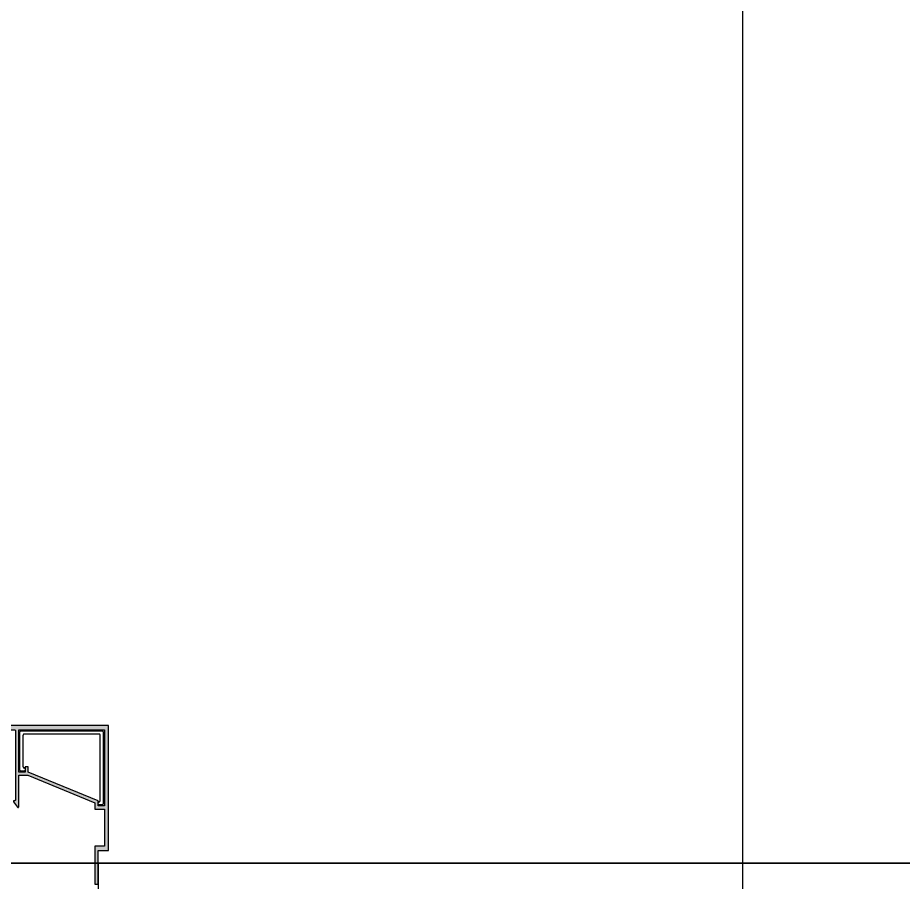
# Model space of a CAD drawing. Header units: millimetres. Extents: x 434053 to 1059003, y -2417481 to 936527.
# Drawn here: x 659018.3 to 659437.4, y -2244860.8 to -2244451.8 of the extents above; entities that cross this region are included whole.
import ezdxf

# ---------------------------------------------------------------- set-up
doc = ezdxf.new("R2010")
doc.units = ezdxf.units.MM
doc.header["$LTSCALE"] = 1000
doc.header["$MEASUREMENT"] = 0
for name, pattern in [('CENTER', [2, 1.25, -0.25, 0.25, -0.25]), ('HIDDEN', [9.525, 6.35, -3.175]), ('HIDDENX2', [19.05, 12.7, -6.35])]:
    doc.linetypes.add(name, pattern=pattern)
for name, color, linetype in [('EXTRUSION-V', 141, 'Continuous'), ('EXTRUSION1', 4, 'Continuous'), ('GRID', 8, 'CENTER'), ('HZHZNEWPLOTLAYER#@$TT', 7, 'Continuous'), ('STRUCTURE', 5, 'Continuous'), ('型材断面填充', 254, 'Continuous')]:
    doc.layers.add(name, color=color, linetype=linetype)

# ---------------------------------------------------------------- blocks, each defined once
blk = doc.blocks.new('20210825-LC03')
at = {"layer": '型材断面填充', "linetype": 'ByBlock'}
h = blk.add_hatch(color=256, dxfattribs=at)
h.dxf.hatch_style = 1
edge = h.paths.add_edge_path()
edge.add_line((2.95, -2), (5.5, -2))
edge.add_arc((5.5, -2.5), 0.5, 0, 90, ccw=False)
edge.add_line((6, -2.5), (6, -35))
edge.add_arc((5.5, -35), 0.5, -90, 0, ccw=False)
edge.add_line((5.5, -35.5), (5.23, -35.5))
edge.add_arc((5.23, -35.8), 0.3, 90, 216.8699)
edge.add_line((4.99, -35.98), (6.96, -38.61))
edge.add_arc((7.2, -38.43), 0.3, 216.8699, 360)
edge.add_line((7.5, -38.43), (7.5, -23.5))
edge.add_line((7.5, -23.5), (11.71, -23.5))
edge.add_line((11.71, -23.5), (43.5, -36.51))
edge.add_line((43.5, -36.51), (43.5, -39.5))
edge.add_line((43.5, -39.5), (48, -39.5))
edge.add_line((48, -39.5), (48, -57))
edge.add_line((48, -57), (43.5, -57))
edge.add_line((43.5, -57), (43.5, -75))
edge.add_line((43.5, -75), (45, -75))
edge.add_line((45, -75), (45, -59))
edge.add_line((45, -59), (50, -59))
edge.add_line((50, -59), (50, 0))
edge.add_line((50, 0), (0, 0))
edge.add_line((0, 0), (0, -0.5))
edge.add_line((0, -0.5), (0.92, -5.1))
edge.add_arc((1.41, -5), 0.5, 191.3099, 270)
edge.add_line((1.41, -5.5), (2.43, -5.5))
edge.add_arc((2.43, -5), 0.5, 270, 371.3099)
edge.add_line((2.92, -4.9), (2.46, -2.6))
edge.add_arc((2.95, -2.5), 0.5, 90, 191.3099, ccw=False)
h.paths.add_polyline_path([(48, -38), (45, -38), (45, -35.5), (12, -22), (12, -19.5), (10.5, -19.5), (10.5, -22), (7.5, -22), (7.5, -2), (48, -2)], flags=16)
at = {"color": 0, "linetype": 'ByBlock', "lineweight": -2}
blk.add_lwpolyline([(2.95, -2), (5.5, -2, -0.414214), (6, -2.5), (6, -35, -0.414214), (5.5, -35.5), (5.23, -35.5, 0.618034), (4.99, -35.98), (6.96, -38.61, 0.720759), (7.5, -38.43), (7.5, -23.5), (11.71, -23.5), (43.5, -36.51), (43.5, -39.5), (48, -39.5), (48, -57), (43.5, -57), (43.5, -75), (45, -75), (45, -59), (50, -59), (50, 0), (0, 0), (0, -0.5), (0.92, -5.1, 0.357511), (1.41, -5.5), (2.43, -5.5, 0.473285), (2.92, -4.9), (2.46, -2.6, -0.473285)], format="xyb", close=True, dxfattribs=at)
blk.add_lwpolyline([(48, -38), (45, -38), (45, -35.5), (12, -22), (12, -19.5), (10.5, -19.5), (10.5, -22), (7.5, -22), (7.5, -2), (48, -2)], close=True, dxfattribs=at)
blk = doc.blocks.new('A$C4AEA3CD0')
at = {"layer": 'EXTRUSION-V', "linetype": 'HIDDEN', "elevation": 0}
blk.add_lwpolyline([(10666.7, 8767.46), (10666.7, 8798.46, 0.414214), (10666.2, 8798.96), (10630.7, 8798.96, 0.414214), (10630.2, 8798.46), (10630.2, 8783.46, 0.414214), (10630.7, 8782.96), (10630.7, 8782.96, -0.414214), (10631.2, 8782.46), (10631.2, 8781.96, -0.414214), (10630.7, 8781.46), (10629.2, 8781.46, -0.414214), (10628.7, 8781.96), (10628.7, 8799.96, -0.414214), (10629.2, 8800.46), (10667.7, 8800.46, -0.414214), (10668.2, 8799.96), (10668.2, 8765.96, -0.414214), (10667.7, 8765.46), (10666.2, 8765.46, -0.414214), (10665.7, 8765.96), (10665.7, 8766.46, -0.414214), (10666.2, 8766.96), (10666.2, 8766.96, 0.414214)], format="xyb", close=True, dxfattribs=at)
at = {"layer": 'GRID'}
for p, q in [((0, 8737.96), (13349.88, 8737.96)), ((12729.83, 8737.96, 0), (9572.44, 8737.96, 0))]:
    blk.add_line(p, q, dxfattribs=at)
at = {"layer": 'STRUCTURE', "linetype": 'HIDDENX2'}
blk.add_line((10970.7, 9546.13, 0), (10970.7, 1811.77, 0), dxfattribs=at)
at = {"layer": 'STRUCTURE', "linetype": 'HIDDENX2', "elevation": 0}
blk.add_lwpolyline([(12729.83, 8737.96), (10665.7, 8737.96), (10665.7, 8717.96), (12729.83, 8717.96)], dxfattribs=at)
at = {"layer": 'EXTRUSION1'}
blk.add_blockref('20210825-LC03', (10620.7, 8802.96, 0), dxfattribs=at)

msp = doc.modelspace()

# ---------------------------------------------------------------- block references
at = {"layer": 'HZHZNEWPLOTLAYER#@$TT'}
msp.add_blockref('A$C4AEA3CD0', (648390.65, -2253589.64), dxfattribs=at)

doc.saveas('drawing.dxf')
